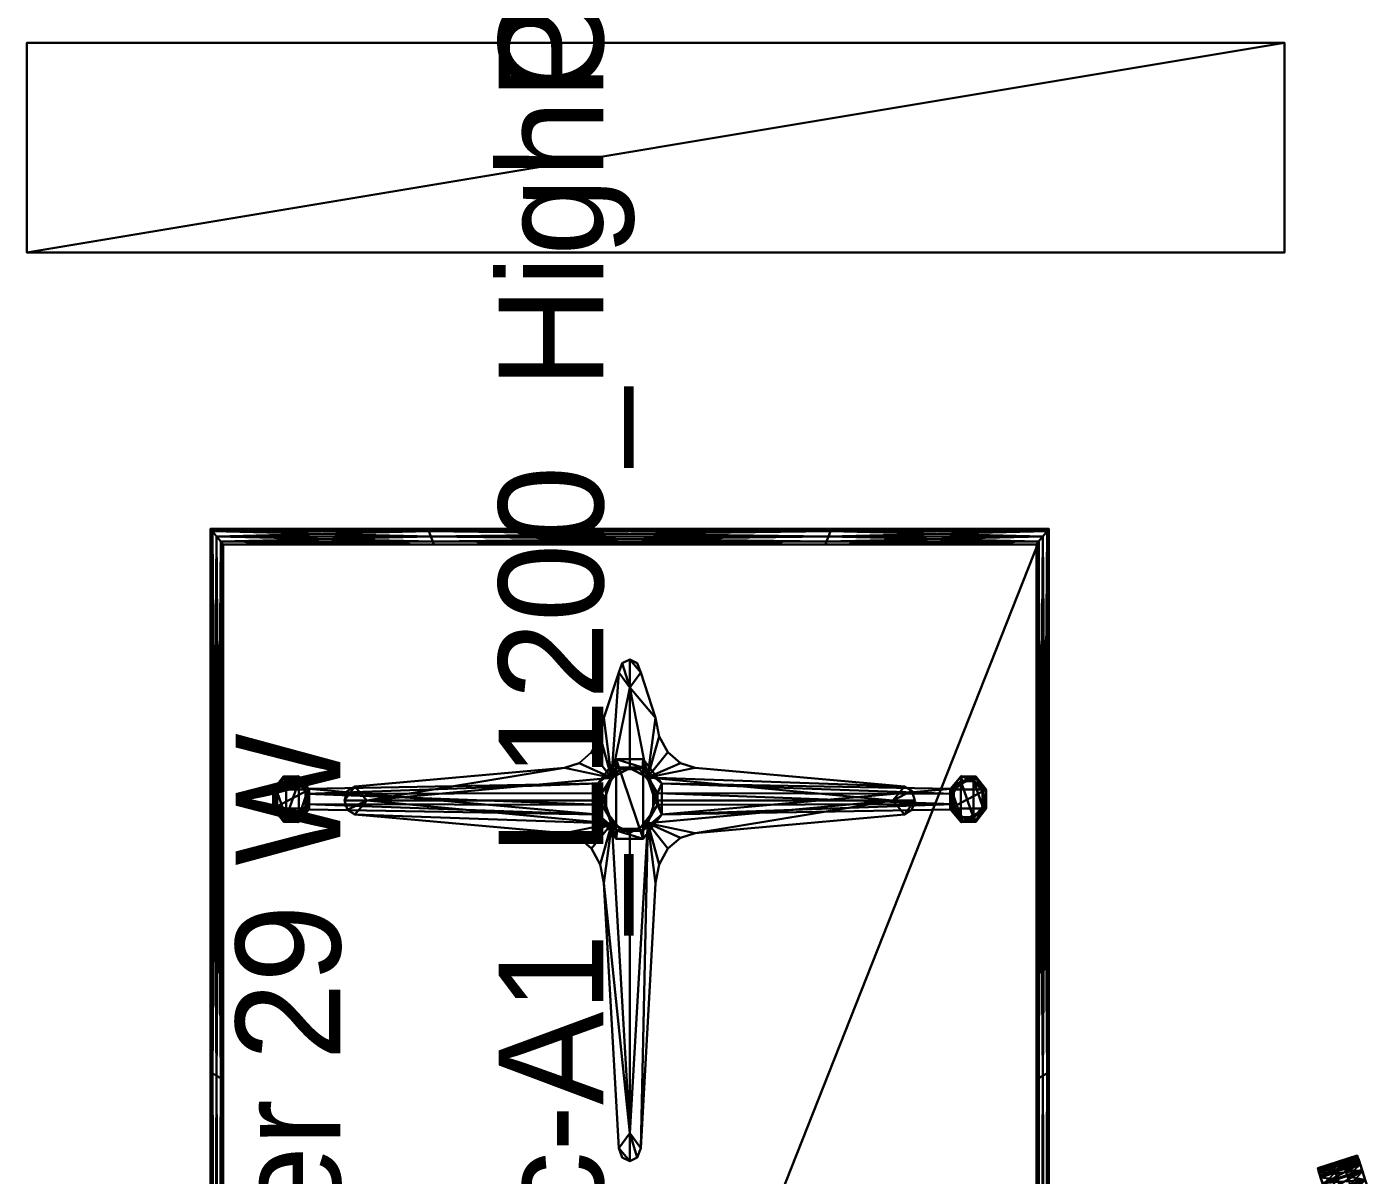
# Model space of a CAD drawing. Extents: x -15.3 to 44, y -4.2 to 20.6.
# Drawn here: x 30.268 to 31.552, y 10.49 to 11.585 of the extents above; entities that cross this region are included whole.
import ezdxf

# ---------------------------------------------------------------- set-up
doc = ezdxf.new("R2010")
doc.units = 0
doc.header["$MEASUREMENT"] = 0
for name, color, linetype in [('rexp_3D-Objekte', 7, 'Continuous'), ('rexp_Leuchten', 7, 'Continuous'), ('rexp_Leuchten_3d', 7, 'Continuous'), ('rexp_Leuchten_Besch', 7, 'Continuous')]:
    doc.layers.add(name, color=color, linetype=linetype)
doc.layers.get('rexp_Leuchten').off()

# ---------------------------------------------------------------- blocks, each defined once
blk = doc.blocks.new('rexp_lib_72')
at = {"layer": 'rexp_Leuchten_Besch', "flags": 8}
blk.add_attdef('Label', (0.05, 0.05), '', height=0.1, dxfattribs=at)
blk = doc.blocks.new('rexp_lib_69')
at = {"layer": 'rexp_Leuchten_Besch', "flags": 8}
blk.add_attdef('Label', (0.05, 0.05), '', height=0.1, dxfattribs=at)

msp = doc.modelspace()

# ---------------------------------------------------------------- block references
at = {"layer": 'rexp_Leuchten'}
ref = msp.add_blockref('rexp_lib_72', (30.8678, 11.47, 2.83), dxfattribs=dict(at, rotation=89.99999999999999))
ref.add_attrib('Label', 'Cubic-A1_L1200_HighPower 29 W', (30.8178, 11.52, 2.83), dxfattribs={"layer": 'rexp_Leuchten_Besch', "height": 0.1, "rotation": 90})
ref = msp.add_blockref('rexp_lib_72', (30.8678, 10.12, 2.83), dxfattribs=dict(at, rotation=89.99999999999999))
ref.add_attrib('Label', 'Cubic-A1_L1200_HighPower 29 W', (30.8178, 10.17, 2.83), dxfattribs={"layer": 'rexp_Leuchten_Besch', "height": 0.1, "rotation": 90})
ref = msp.add_blockref('rexp_lib_69', (30.617, 8.1853, 2.83), dxfattribs=dict(at, rotation=89.99999999999999))
ref.add_attrib('Label', 'Cubic-A1_L1200_Micro_MediumPower 29 W', (30.567, 8.2353, 2.83), dxfattribs={"layer": 'rexp_Leuchten_Besch', "height": 0.1, "rotation": 90})

# ---------------------------------------------------------------- meshes
at = {"layer": 'rexp_3D-Objekte', "color": 250, "true_color": 0x2b2b2b}
mesh = msp.add_polyface(dxfattribs=at)
corners = [(31.2372, 11.099, 0.6899), (31.0309, 11.094, 0.6904), (31.2332, 11.094, 0.6904), (31.0328, 11.099, 0.6899), (31.2412, 11.104, 0.696), (31.0347, 11.104, 0.696), (31.243, 11.1063, 0.7054), (31.0356, 11.1063, 0.7054), (31.2412, 11.104, 0.7149), (31.0347, 11.104, 0.7149), (31.2372, 11.099, 0.721), (31.0328, 11.099, 0.721), (31.2332, 11.094, 0.7204), (31.0309, 11.094, 0.7204), (31.2311, 11.0912, 0.7115), (31.0299, 11.0912, 0.7115), (31.2311, 11.0912, 0.6993), (31.0299, 11.0912, 0.6993), (30.6551, 11.094, 0.6904), (30.6532, 11.099, 0.6899), (30.6513, 11.104, 0.696), (30.6504, 11.1063, 0.7054), (30.6513, 11.104, 0.7149), (30.6532, 11.099, 0.721), (30.6551, 11.094, 0.7204), (30.6562, 11.0912, 0.7115), (30.6562, 11.0912, 0.6993), (30.4528, 11.094, 0.6904), (30.4488, 11.099, 0.6899), (30.4448, 11.104, 0.696), (30.443, 11.1063, 0.7054), (30.4448, 11.104, 0.7149), (30.4488, 11.099, 0.721), (30.4528, 11.094, 0.7204), (30.4549, 11.0912, 0.7115), (30.4549, 11.0912, 0.6993)]
mesh.append_faces([[corners[k] for k in face] for face in [(19, 18, 28, 19), (20, 19, 29, 20), (21, 20, 30, 21), (22, 21, 31, 22), (23, 22, 32, 23), (24, 23, 33, 24), (25, 24, 34, 25), (26, 25, 35, 26), (18, 26, 27, 18), (19, 1, 18, 19), (3, 1, 19, 3), (20, 3, 19, 20), (5, 3, 20, 5), (21, 5, 20, 21), (7, 5, 21, 7), (22, 7, 21, 22), (9, 7, 22, 9), (23, 9, 22, 23), (11, 9, 23, 11), (24, 11, 23, 24), (13, 11, 24, 13), (25, 13, 24, 25), (15, 13, 25, 15), (26, 15, 25, 26), (17, 15, 26, 17), (18, 17, 26, 18), (1, 17, 18, 1), (3, 2, 1, 3), (5, 0, 3, 5), (7, 4, 5, 7), (9, 6, 7, 9), (11, 8, 9, 11), (13, 10, 11, 13), (15, 12, 13, 15), (17, 14, 15, 17), (1, 16, 17, 1)]], dxfattribs={"vtx0": -1, "vtx1": -1, "vtx2": -1, "vtx3": -1, "color": 250})
mesh.append_faces([[corners[k] for k in face] for face in [(3, 1, 0, 3), (5, 3, 4, 5), (7, 5, 6, 7), (9, 7, 8, 9), (11, 9, 10, 11), (13, 11, 12, 13), (15, 13, 14, 15), (17, 15, 16, 17), (1, 17, 2, 1), (19, 18, 3, 19), (20, 19, 5, 20), (21, 20, 7, 21), (22, 21, 9, 22), (23, 22, 11, 23), (24, 23, 13, 24), (25, 24, 15, 25), (26, 25, 17, 26), (18, 26, 1, 18), (28, 18, 27, 28), (29, 19, 28, 29), (30, 20, 29, 30), (31, 21, 30, 31), (32, 22, 31, 32), (33, 23, 32, 33), (34, 24, 33, 34), (35, 25, 34, 35), (27, 26, 35, 27)]], dxfattribs={"vtx0": -1, "vtx1": -1, "vtx3": -1, "color": 250})
mesh.append_faces([[corners[k] for k in face] for face in [(3, 18, 1, 3), (5, 19, 3, 5), (7, 20, 5, 7), (9, 21, 7, 9), (11, 22, 9, 11), (13, 23, 11, 13), (15, 24, 13, 15), (17, 25, 15, 17), (1, 26, 17, 1), (19, 27, 18, 19), (20, 28, 19, 20), (21, 29, 20, 21), (22, 30, 21, 22), (23, 31, 22, 23), (24, 32, 23, 24), (25, 33, 24, 25), (26, 34, 25, 26), (18, 35, 26, 18)]], dxfattribs={"vtx0": -1, "vtx2": -1, "vtx3": -1, "color": 250})
mesh.append_faces([[corners[k] for k in face] for face in [(0, 1, 2, 0), (4, 3, 0, 4), (6, 5, 4, 6), (8, 7, 6, 8), (10, 9, 8, 10), (12, 11, 10, 12), (14, 13, 12, 14), (16, 15, 14, 16), (2, 17, 16, 2)]], dxfattribs={"vtx0": -1, "vtx3": -1, "color": 250})
mesh.append_faces([[corners[k] for k in face] for face in [(0, 2, 3, 0), (4, 0, 5, 4), (6, 4, 7, 6), (8, 6, 9, 8), (10, 8, 11, 10), (12, 10, 13, 12), (14, 12, 15, 14), (16, 14, 17, 16), (2, 16, 1, 2)]], dxfattribs={"vtx1": -1, "vtx2": -1, "vtx3": -1, "color": 250})
mesh.append_faces([[corners[k] for k in face] for face in [(28, 27, 19, 28), (29, 28, 20, 29), (30, 29, 21, 30), (31, 30, 22, 31), (32, 31, 23, 32), (33, 32, 24, 33), (34, 33, 25, 34), (35, 34, 26, 35), (27, 35, 18, 27)]], dxfattribs={"vtx1": -1, "vtx3": -1, "color": 250})
mesh = msp.add_polyface(dxfattribs=at)
corners = [(30.4488, 11.099, 0.6899), (30.4528, 10.5819, 0.6904), (30.4528, 11.094, 0.6904), (30.4488, 10.5843, 0.6899), (30.4448, 11.104, 0.696), (30.4448, 10.5867, 0.696), (30.443, 11.1063, 0.7054), (30.443, 10.5878, 0.7054), (30.4448, 11.104, 0.7149), (30.4448, 10.5867, 0.7149), (30.4488, 11.099, 0.721), (30.4488, 10.5843, 0.721), (30.4528, 11.094, 0.7204), (30.4528, 10.5819, 0.7204), (30.4549, 11.0912, 0.7115), (30.4549, 10.5805, 0.7115), (30.4549, 11.0912, 0.6993), (30.4549, 10.5805, 0.6993), (30.4528, 9.6308, 0.6904), (30.4488, 9.6284, 0.6899), (30.4448, 9.6259, 0.696), (30.443, 9.6248, 0.7054), (30.4448, 9.6259, 0.7149), (30.4488, 9.6284, 0.721), (30.4528, 9.6308, 0.7204), (30.4549, 9.6321, 0.7115), (30.4549, 9.6321, 0.6993), (30.4528, 9.1187, 0.6904), (30.4488, 9.1136, 0.6899), (30.4448, 9.1086, 0.696), (30.443, 9.1063, 0.7054), (30.4448, 9.1086, 0.7149), (30.4488, 9.1136, 0.721), (30.4528, 9.1187, 0.7204), (30.4549, 9.1214, 0.7115), (30.4549, 9.1214, 0.6993)]
mesh.append_faces([[corners[k] for k in face] for face in [(19, 18, 28, 19), (20, 19, 29, 20), (21, 20, 30, 21), (22, 21, 31, 22), (23, 22, 32, 23), (24, 23, 33, 24), (25, 24, 34, 25), (26, 25, 35, 26), (18, 26, 27, 18), (19, 1, 18, 19), (3, 1, 19, 3), (20, 3, 19, 20), (5, 3, 20, 5), (21, 5, 20, 21), (7, 5, 21, 7), (22, 7, 21, 22), (9, 7, 22, 9), (23, 9, 22, 23), (11, 9, 23, 11), (24, 11, 23, 24), (13, 11, 24, 13), (25, 13, 24, 25), (15, 13, 25, 15), (26, 15, 25, 26), (17, 15, 26, 17), (18, 17, 26, 18), (1, 17, 18, 1), (3, 2, 1, 3), (5, 0, 3, 5), (7, 4, 5, 7), (9, 6, 7, 9), (11, 8, 9, 11), (13, 10, 11, 13), (15, 12, 13, 15), (17, 14, 15, 17), (1, 16, 17, 1)]], dxfattribs={"vtx0": -1, "vtx1": -1, "vtx2": -1, "vtx3": -1, "color": 250})
mesh.append_faces([[corners[k] for k in face] for face in [(3, 1, 0, 3), (5, 3, 4, 5), (7, 5, 6, 7), (9, 7, 8, 9), (11, 9, 10, 11), (13, 11, 12, 13), (15, 13, 14, 15), (17, 15, 16, 17), (1, 17, 2, 1), (19, 18, 3, 19), (20, 19, 5, 20), (21, 20, 7, 21), (22, 21, 9, 22), (23, 22, 11, 23), (24, 23, 13, 24), (25, 24, 15, 25), (26, 25, 17, 26), (18, 26, 1, 18), (28, 18, 27, 28), (29, 19, 28, 29), (30, 20, 29, 30), (31, 21, 30, 31), (32, 22, 31, 32), (33, 23, 32, 33), (34, 24, 33, 34), (35, 25, 34, 35), (27, 26, 35, 27)]], dxfattribs={"vtx0": -1, "vtx1": -1, "vtx3": -1, "color": 250})
mesh.append_faces([[corners[k] for k in face] for face in [(3, 18, 1, 3), (5, 19, 3, 5), (7, 20, 5, 7), (9, 21, 7, 9), (11, 22, 9, 11), (13, 23, 11, 13), (15, 24, 13, 15), (17, 25, 15, 17), (1, 26, 17, 1), (19, 27, 18, 19), (20, 28, 19, 20), (21, 29, 20, 21), (22, 30, 21, 22), (23, 31, 22, 23), (24, 32, 23, 24), (25, 33, 24, 25), (26, 34, 25, 26), (18, 35, 26, 18)]], dxfattribs={"vtx0": -1, "vtx2": -1, "vtx3": -1, "color": 250})
mesh.append_faces([[corners[k] for k in face] for face in [(0, 1, 2, 0), (4, 3, 0, 4), (6, 5, 4, 6), (8, 7, 6, 8), (10, 9, 8, 10), (12, 11, 10, 12), (14, 13, 12, 14), (16, 15, 14, 16), (2, 17, 16, 2)]], dxfattribs={"vtx0": -1, "vtx3": -1, "color": 250})
mesh.append_faces([[corners[k] for k in face] for face in [(0, 2, 3, 0), (4, 0, 5, 4), (6, 4, 7, 6), (8, 6, 9, 8), (10, 8, 11, 10), (12, 10, 13, 12), (14, 12, 15, 14), (16, 14, 17, 16), (2, 16, 1, 2)]], dxfattribs={"vtx1": -1, "vtx2": -1, "vtx3": -1, "color": 250})
mesh.append_faces([[corners[k] for k in face] for face in [(28, 27, 19, 28), (29, 28, 20, 29), (30, 29, 21, 30), (31, 30, 22, 31), (32, 31, 23, 32), (33, 32, 24, 33), (34, 33, 25, 34), (35, 34, 26, 35), (27, 35, 18, 27)]], dxfattribs={"vtx1": -1, "vtx3": -1, "color": 250})
mesh = msp.add_polyface(dxfattribs=at)
corners = [(31.2372, 9.1136, 0.6899), (31.2332, 9.6308, 0.6904), (31.2332, 9.1187, 0.6904), (31.2372, 9.6284, 0.6899), (31.2412, 9.1086, 0.696), (31.2412, 9.6259, 0.696), (31.243, 9.1063, 0.7054), (31.243, 9.6248, 0.7054), (31.2412, 9.1086, 0.7149), (31.2412, 9.6259, 0.7149), (31.2372, 9.1136, 0.721), (31.2372, 9.6284, 0.721), (31.2332, 9.1187, 0.7204), (31.2332, 9.6308, 0.7204), (31.2311, 9.1214, 0.7115), (31.2311, 9.6321, 0.7115), (31.2311, 9.1214, 0.6993), (31.2311, 9.6321, 0.6993), (31.2332, 10.5819, 0.6904), (31.2372, 10.5843, 0.6899), (31.2412, 10.5867, 0.696), (31.243, 10.5878, 0.7054), (31.2412, 10.5867, 0.7149), (31.2372, 10.5843, 0.721), (31.2332, 10.5819, 0.7204), (31.2311, 10.5805, 0.7115), (31.2311, 10.5805, 0.6993), (31.2332, 11.094, 0.6904), (31.2372, 11.099, 0.6899), (31.2412, 11.104, 0.696), (31.243, 11.1063, 0.7054), (31.2412, 11.104, 0.7149), (31.2372, 11.099, 0.721), (31.2332, 11.094, 0.7204), (31.2311, 11.0912, 0.7115), (31.2311, 11.0912, 0.6993)]
mesh.append_faces([[corners[k] for k in face] for face in [(19, 18, 28, 19), (20, 19, 29, 20), (21, 20, 30, 21), (22, 21, 31, 22), (23, 22, 32, 23), (24, 23, 33, 24), (25, 24, 34, 25), (26, 25, 35, 26), (18, 26, 27, 18), (19, 1, 18, 19), (3, 1, 19, 3), (20, 3, 19, 20), (5, 3, 20, 5), (21, 5, 20, 21), (7, 5, 21, 7), (22, 7, 21, 22), (9, 7, 22, 9), (23, 9, 22, 23), (11, 9, 23, 11), (24, 11, 23, 24), (13, 11, 24, 13), (25, 13, 24, 25), (15, 13, 25, 15), (26, 15, 25, 26), (17, 15, 26, 17), (18, 17, 26, 18), (1, 17, 18, 1), (3, 2, 1, 3), (5, 0, 3, 5), (7, 4, 5, 7), (9, 6, 7, 9), (11, 8, 9, 11), (13, 10, 11, 13), (15, 12, 13, 15), (17, 14, 15, 17), (1, 16, 17, 1)]], dxfattribs={"vtx0": -1, "vtx1": -1, "vtx2": -1, "vtx3": -1, "color": 250})
mesh.append_faces([[corners[k] for k in face] for face in [(3, 1, 0, 3), (5, 3, 4, 5), (7, 5, 6, 7), (9, 7, 8, 9), (11, 9, 10, 11), (13, 11, 12, 13), (15, 13, 14, 15), (17, 15, 16, 17), (1, 17, 2, 1), (19, 18, 3, 19), (20, 19, 5, 20), (21, 20, 7, 21), (22, 21, 9, 22), (23, 22, 11, 23), (24, 23, 13, 24), (25, 24, 15, 25), (26, 25, 17, 26), (18, 26, 1, 18), (28, 18, 27, 28), (29, 19, 28, 29), (30, 20, 29, 30), (31, 21, 30, 31), (32, 22, 31, 32), (33, 23, 32, 33), (34, 24, 33, 34), (35, 25, 34, 35), (27, 26, 35, 27)]], dxfattribs={"vtx0": -1, "vtx1": -1, "vtx3": -1, "color": 250})
mesh.append_faces([[corners[k] for k in face] for face in [(3, 18, 1, 3), (5, 19, 3, 5), (7, 20, 5, 7), (9, 21, 7, 9), (11, 22, 9, 11), (13, 23, 11, 13), (15, 24, 13, 15), (17, 25, 15, 17), (1, 26, 17, 1), (19, 27, 18, 19), (20, 28, 19, 20), (21, 29, 20, 21), (22, 30, 21, 22), (23, 31, 22, 23), (24, 32, 23, 24), (25, 33, 24, 25), (26, 34, 25, 26), (18, 35, 26, 18)]], dxfattribs={"vtx0": -1, "vtx2": -1, "vtx3": -1, "color": 250})
mesh.append_faces([[corners[k] for k in face] for face in [(0, 1, 2, 0), (4, 3, 0, 4), (6, 5, 4, 6), (8, 7, 6, 8), (10, 9, 8, 10), (12, 11, 10, 12), (14, 13, 12, 14), (16, 15, 14, 16), (2, 17, 16, 2)]], dxfattribs={"vtx0": -1, "vtx3": -1, "color": 250})
mesh.append_faces([[corners[k] for k in face] for face in [(0, 2, 3, 0), (4, 0, 5, 4), (6, 4, 7, 6), (8, 6, 9, 8), (10, 8, 11, 10), (12, 10, 13, 12), (14, 12, 15, 14), (16, 14, 17, 16), (2, 16, 1, 2)]], dxfattribs={"vtx1": -1, "vtx2": -1, "vtx3": -1, "color": 250})
mesh.append_faces([[corners[k] for k in face] for face in [(28, 27, 19, 28), (29, 28, 20, 29), (30, 29, 21, 30), (31, 30, 22, 31), (32, 31, 23, 32), (33, 32, 24, 33), (34, 33, 25, 34), (35, 34, 26, 35), (27, 35, 18, 27)]], dxfattribs={"vtx1": -1, "vtx3": -1, "color": 250})
at = {"layer": 'rexp_3D-Objekte', "color": 9, "true_color": 0xc5c9c6}
mesh = msp.add_polyface(dxfattribs=at)
corners = [(30.4528, 9.1187, 0.7204), (30.4528, 11.094, 0.6904), (30.4528, 9.1187, 0.6904), (30.4528, 11.094, 0.7204), (31.2333, 11.094, 0.6904), (31.2333, 9.1187, 0.7204), (31.2333, 9.1187, 0.6904), (31.2333, 11.094, 0.7204)]
mesh.append_faces([[corners[k] for k in face] for face in [(0, 1, 2, 0), (4, 5, 6, 4), (3, 4, 1, 3), (6, 0, 2, 6)]], dxfattribs={"vtx0": -1, "vtx3": -1, "color": 9})
mesh.append_faces([[corners[k] for k in face] for face in [(7, 5, 4, 7), (5, 7, 0, 5), (1, 4, 2, 1), (7, 4, 3, 7)]], dxfattribs={"vtx1": -1, "vtx3": -1, "color": 9})
mesh.append_faces([[corners[k] for k in face] for face in [(0, 3, 1, 0), (7, 3, 0, 7), (4, 6, 2, 4), (6, 5, 0, 6)]], dxfattribs={"vtx2": -1, "vtx3": -1, "color": 9})
at = {"layer": 'rexp_3D-Objekte', "color": 250, "true_color": 0x2b2b2b}
mesh = msp.add_polyface(dxfattribs=at)
corners = [(31.1123, 10.8379, 0.6904), (31.1053, 10.8337, 0.6904), (31.1053, 10.8337, 0.6838), (31.1123, 10.8379, 0.6838), (31.1152, 10.847, 0.6904), (31.1152, 10.847, 0.6838), (31.1123, 10.8562, 0.6904), (31.1123, 10.8562, 0.6838), (31.1053, 10.8604, 0.6904), (31.1053, 10.8604, 0.6838), (31.094, 10.847, 0.6838), (30.7807, 10.8782, 0.6904), (30.7947, 10.8827, 0.6904), (30.7947, 10.8827, 0.6838), (30.7807, 10.8782, 0.6838), (30.5807, 10.8604, 0.6904), (30.5807, 10.8604, 0.6838), (30.5737, 10.8562, 0.6904), (30.5737, 10.8562, 0.6838), (30.5709, 10.847, 0.6904), (30.5709, 10.847, 0.6838), (30.5737, 10.8379, 0.6904), (30.5737, 10.8379, 0.6838), (30.5807, 10.8337, 0.6904), (30.5807, 10.8337, 0.6838), (30.9053, 10.8782, 0.6904), (30.9053, 10.8782, 0.6838), (30.8913, 10.8827, 0.6904), (30.8913, 10.8827, 0.6838), (30.8794, 10.8931, 0.6904), (30.8794, 10.8931, 0.6838), (30.8712, 10.9081, 0.6904), (30.8712, 10.9081, 0.6838), (30.8676, 10.9259, 0.6904), (30.8676, 10.9259, 0.6838), (30.8149, 10.9081, 0.6904), (30.8184, 10.9259, 0.6904), (30.8184, 10.9259, 0.6838), (30.8149, 10.9081, 0.6838), (30.8066, 10.8931, 0.6904), (30.8066, 10.8931, 0.6838), (30.592, 10.847, 0.6838), (30.8256, 10.8687, 0.6838), (30.8601, 10.869, 0.6838), (30.843, 10.9548, 0.6838), (30.8536, 10.9691, 0.6838), (30.8325, 10.9691, 0.6838), (30.8502, 10.978, 0.6838), (30.843, 10.9815, 0.6838), (30.8358, 10.978, 0.6838), (30.8325, 10.9691, 0.6904), (30.8358, 10.978, 0.6904), (30.843, 10.9815, 0.6904), (30.8502, 10.978, 0.6904), (30.8536, 10.9691, 0.6904), (30.7947, 10.8114, 0.6904), (30.7807, 10.8159, 0.6904), (30.7807, 10.8159, 0.6838), (30.7947, 10.8114, 0.6838), (30.8066, 10.801, 0.6904), (30.8066, 10.801, 0.6838), (30.8149, 10.786, 0.6904), (30.8149, 10.786, 0.6838), (30.8184, 10.7682, 0.6904), (30.8184, 10.7682, 0.6838), (30.8712, 10.786, 0.6904), (30.8676, 10.7682, 0.6904), (30.8676, 10.7682, 0.6838), (30.8712, 10.786, 0.6838), (30.8794, 10.801, 0.6904), (30.8794, 10.801, 0.6838), (30.8913, 10.8114, 0.6904), (30.8913, 10.8114, 0.6838), (30.9053, 10.8159, 0.6904), (30.9053, 10.8159, 0.6838), (30.8259, 10.8251, 0.6838), (30.8604, 10.8254, 0.6838), (30.8358, 10.5063, 0.6904), (30.8325, 10.5151, 0.6904), (30.8325, 10.5151, 0.6838), (30.8358, 10.5063, 0.6838), (30.843, 10.5027, 0.6904), (30.843, 10.5027, 0.6838), (30.8502, 10.5063, 0.6904), (30.8502, 10.5063, 0.6838), (30.8536, 10.5151, 0.6904), (30.8536, 10.5151, 0.6838), (30.843, 10.5294, 0.6838), (30.8258, 10.8252, 0.6195), (30.843, 10.8162, 0.6421), (30.843, 10.8162, 0.6195), (30.8603, 10.8252, 0.6195), (30.8258, 10.8689, 0.6195), (30.8186, 10.847, 0.6421), (30.8186, 10.847, 0.6195), (30.8603, 10.8689, 0.6195), (30.843, 10.8779, 0.6421), (30.843, 10.8779, 0.6195), (30.8674, 10.847, 0.6421), (30.8674, 10.847, 0.6195)]
mesh.append_faces([[corners[k] for k in face] for face in [(10, 5, 2, 10), (41, 20, 16, 41), (44, 48, 45, 44), (87, 82, 79, 87)]], dxfattribs={"vtx0": -1, "vtx1": -1, "vtx2": -1, "vtx3": -1, "color": 250})
mesh.append_faces([[corners[k] for k in face] for face in [(5, 10, 7, 5), (20, 41, 22, 20), (37, 42, 38, 37), (38, 42, 40, 38), (26, 43, 28, 26), (28, 43, 30, 28), (48, 44, 49, 48), (57, 75, 58, 57), (58, 75, 60, 58), (67, 76, 68, 67), (68, 76, 70, 68), (82, 87, 84, 82)]], dxfattribs={"vtx0": -1, "vtx1": -1, "vtx3": -1, "color": 250})
mesh.append_faces([[corners[k] for k in face] for face in [(42, 14, 13, 42), (41, 16, 14, 41), (14, 42, 41, 14), (43, 34, 32, 43), (44, 45, 34, 44), (34, 43, 44, 34), (75, 64, 62, 75), (76, 74, 72, 76), (10, 2, 74, 10), (74, 76, 10, 74), (87, 79, 64, 87), (64, 75, 87, 64)]], dxfattribs={"vtx0": -1, "vtx2": -1, "vtx3": -1, "color": 250})
mesh.append_faces([[corners[k] for k in face] for face in [(9, 7, 10, 9), (24, 22, 41, 24), (13, 40, 42, 13), (32, 30, 43, 32), (26, 9, 43, 26), (10, 43, 9, 10), (37, 46, 42, 37), (44, 42, 46, 44), (46, 49, 44, 46), (62, 60, 75, 62), (57, 24, 75, 57), (41, 75, 24, 41), (72, 70, 76, 72), (86, 84, 87, 86), (67, 86, 76, 67), (87, 76, 86, 87)]], dxfattribs={"vtx1": -1, "vtx2": -1, "vtx3": -1, "color": 250})
mesh.append_faces([[corners[k] for k in face] for face in [(3, 2, 5, 3), (18, 16, 20, 18), (47, 45, 48, 47), (80, 79, 82, 80)]], dxfattribs={"vtx1": -1, "vtx3": -1, "color": 250})
mesh.append_faces([[corners[k] for k in face] for face in [(0, 1, 2, 0), (2, 3, 0, 2), (4, 0, 3, 4), (3, 5, 4, 3), (6, 4, 5, 6), (5, 7, 6, 5), (8, 6, 7, 8), (7, 9, 8, 7), (11, 12, 13, 11), (13, 14, 11, 13), (15, 11, 14, 15), (14, 16, 15, 14), (17, 15, 16, 17), (16, 18, 17, 16), (19, 17, 18, 19), (18, 20, 19, 18), (21, 19, 20, 21), (20, 22, 21, 20), (23, 21, 22, 23), (22, 24, 23, 22), (25, 8, 9, 25), (9, 26, 25, 9), (27, 25, 26, 27), (26, 28, 27, 26), (29, 27, 28, 29), (28, 30, 29, 28), (31, 29, 30, 31), (30, 32, 31, 30), (33, 31, 32, 33), (32, 34, 33, 32), (35, 36, 37, 35), (37, 38, 35, 37), (39, 35, 38, 39), (38, 40, 39, 38), (12, 39, 40, 12), (40, 13, 12, 40), (36, 50, 46, 36), (46, 37, 36, 46), (50, 51, 49, 50), (49, 46, 50, 49), (51, 52, 48, 51), (48, 49, 51, 48), (52, 53, 47, 52), (47, 48, 52, 47), (53, 54, 45, 53), (45, 47, 53, 45), (54, 33, 34, 54), (34, 45, 54, 34), (55, 56, 57, 55), (57, 58, 55, 57), (59, 55, 58, 59), (58, 60, 59, 58), (61, 59, 60, 61), (60, 62, 61, 60), (63, 61, 62, 63), (62, 64, 63, 62), (65, 66, 67, 65), (67, 68, 65, 67), (69, 65, 68, 69), (68, 70, 69, 68), (71, 69, 70, 71), (70, 72, 71, 70), (73, 71, 72, 73), (72, 74, 73, 72), (56, 23, 24, 56), (24, 57, 56, 24), (1, 73, 74, 1), (74, 2, 1, 74), (77, 78, 79, 77), (79, 80, 77, 79), (81, 77, 80, 81), (80, 82, 81, 80), (83, 81, 82, 83), (82, 84, 83, 82), (85, 83, 84, 85), (84, 86, 85, 84), (78, 63, 64, 78), (64, 79, 78, 64), (66, 85, 86, 66), (86, 67, 66, 86)]], dxfattribs={"vtx2": -1, "vtx3": -1, "color": 250})
mesh.append_faces([[corners[k] for k in face] for face in [(75, 88, 89, 75), (89, 88, 90, 89), (76, 89, 91, 76), (91, 89, 90, 91), (42, 92, 93, 42), (93, 92, 94, 93), (75, 93, 88, 75), (88, 93, 94, 88), (43, 95, 96, 43), (96, 95, 97, 96), (42, 96, 92, 42), (92, 96, 97, 92), (43, 98, 95, 43), (95, 98, 99, 95), (76, 91, 98, 76), (98, 91, 99, 98), (75, 89, 87, 75), (89, 76, 87, 89), (42, 93, 41, 42), (93, 75, 41, 93), (98, 43, 10, 98), (76, 98, 10, 76), (96, 42, 44, 96), (43, 96, 44, 43)]], dxfattribs={"vtx3": -1, "color": 250})
at = {"layer": 'rexp_3D-Objekte', "color": 254, "true_color": 0xe6e6e6}
mesh = msp.add_polyface(dxfattribs=at)
corners = [(31.1589, 10.8314, 0.038), (31.1491, 10.8385, 0.005), (31.1594, 10.8264, 0.005), (31.1513, 10.8434, 0.038), (31.1709, 10.8303, 0.038), (31.1733, 10.8268, 0.005), (31.1798, 10.8407, 0.038), (31.1831, 10.8395, 0.005), (31.1798, 10.856, 0.038), (31.1831, 10.8572, 0.005), (31.1733, 10.8699, 0.005), (31.1709, 10.8664, 0.038), (31.1594, 10.8703, 0.005), (31.1589, 10.8653, 0.038), (31.1491, 10.8582, 0.005), (31.1513, 10.8533, 0.038), (30.5369, 10.8385, 0.005), (30.5272, 10.8314, 0.038), (30.5267, 10.8264, 0.005), (30.5347, 10.8434, 0.038), (30.5151, 10.8303, 0.038), (30.5127, 10.8268, 0.005), (30.5062, 10.8407, 0.038), (30.5029, 10.8395, 0.005), (30.5062, 10.856, 0.038), (30.5029, 10.8572, 0.005), (30.5127, 10.8699, 0.005), (30.5151, 10.8664, 0.038), (30.5267, 10.8703, 0.005), (30.5272, 10.8653, 0.038), (30.5369, 10.8582, 0.005), (30.5347, 10.8533, 0.038), (30.8735, 10.8335, 0.035), (30.8735, 10.8632, 0.035), (30.8125, 10.8335, 0.035), (30.8125, 10.8632, 0.035), (30.8165, 10.8539, 0.1051), (30.8165, 10.8428, 0.1051), (30.8695, 10.8539, 0.1051), (30.8695, 10.8428, 0.1051), (31.1715, 10.8655, 0.005), (31.1603, 10.8655, 0.005), (31.1524, 10.8554, 0.005), (30.5257, 10.8655, 0.005), (30.5145, 10.8655, 0.005), (30.5336, 10.8554, 0.005), (31.1795, 10.8554, 0.005), (31.1795, 10.8413, 0.005), (31.1715, 10.8312, 0.005), (31.1603, 10.8312, 0.005), (31.1524, 10.8413, 0.005), (30.5336, 10.8413, 0.005), (30.5257, 10.8312, 0.005), (30.5145, 10.8312, 0.005), (30.5066, 10.8413, 0.005), (30.5066, 10.8554, 0.005), (30.8309, 10.8786, 0.1051), (30.8302, 10.8864, 0.035), (30.8558, 10.8864, 0.035), (30.8551, 10.8786, 0.1051), (30.8309, 10.8181, 0.1051), (30.8302, 10.8103, 0.035), (30.8558, 10.8103, 0.035), (30.8551, 10.8181, 0.1051), (30.8337, 10.8769, 0.1051), (30.8203, 10.8603, 0.1051), (30.8657, 10.8603, 0.1051), (30.8523, 10.8769, 0.1051), (30.8523, 10.8198, 0.1051), (30.8655, 10.8365, 0.1051), (30.8655, 10.8484, 0.1051), (30.8337, 10.8198, 0.1051), (30.8205, 10.8365, 0.1051), (30.8205, 10.8484, 0.1051)]
mesh.append_faces([[corners[k] for k in face] for face in [(10, 40, 12, 10), (41, 12, 40, 41), (12, 41, 14, 12), (42, 14, 41, 42), (28, 43, 26, 28), (44, 26, 43, 44), (30, 45, 28, 30), (43, 28, 45, 43), (9, 46, 10, 9), (40, 10, 46, 40), (7, 47, 9, 7), (46, 9, 47, 46), (5, 48, 7, 5), (47, 7, 48, 47), (2, 49, 5, 2), (48, 5, 49, 48), (1, 50, 2, 1), (49, 2, 50, 49), (14, 42, 1, 14), (50, 1, 42, 50), (16, 51, 30, 16), (45, 30, 51, 45), (18, 52, 16, 18), (51, 16, 52, 51), (21, 53, 18, 21), (52, 18, 53, 52), (23, 54, 21, 23), (53, 21, 54, 53), (25, 55, 23, 25), (54, 23, 55, 54), (26, 44, 25, 26), (55, 25, 44, 55), (17, 29, 20, 17), (27, 20, 29, 27), (29, 17, 31, 29), (38, 70, 39, 38)]], dxfattribs={"vtx0": -1, "vtx1": -1, "vtx3": -1, "color": 254})
mesh.append_faces([[corners[k] for k in face] for face in [(73, 36, 37, 73)]], dxfattribs={"vtx0": -1, "vtx2": -1, "vtx3": -1, "color": 254})
mesh.append_faces([[corners[k] for k in face] for face in [(23, 24, 25, 23), (30, 34, 16, 30), (60, 62, 63, 60), (37, 31, 19, 37), (3, 38, 39, 3), (64, 56, 65, 64), (68, 63, 69, 68), (39, 70, 69, 39), (60, 71, 72, 60), (73, 37, 72, 73)]], dxfattribs={"vtx0": -1, "vtx3": -1, "color": 254})
mesh.append_faces([[corners[k] for k in face] for face in [(32, 62, 58, 32), (62, 61, 57, 62), (57, 58, 62, 57), (35, 57, 61, 35), (4, 6, 11, 4), (0, 4, 13, 0), (11, 13, 4, 11), (13, 15, 0, 13), (27, 24, 20, 27), (64, 67, 56, 64), (59, 56, 67, 59), (60, 63, 71, 60), (68, 71, 63, 68)]], dxfattribs={"vtx1": -1, "vtx2": -1, "vtx3": -1, "color": 254})
mesh.append_faces([[corners[k] for k in face] for face in [(8, 6, 9, 8), (7, 9, 6, 7), (58, 57, 59, 58), (56, 59, 57, 56), (36, 31, 37, 36), (15, 38, 3, 15), (8, 11, 6, 8), (3, 0, 15, 3), (22, 20, 24, 22), (19, 31, 17, 19), (66, 59, 67, 66)]], dxfattribs={"vtx1": -1, "vtx3": -1, "color": 254})
mesh.append_faces([[corners[k] for k in face] for face in [(23, 22, 24, 23), (14, 1, 32, 14), (32, 33, 14, 32), (30, 35, 34, 30), (60, 61, 62, 60), (58, 33, 32, 58), (61, 34, 35, 61), (38, 66, 70, 38), (73, 65, 36, 73)]], dxfattribs={"vtx2": -1, "vtx3": -1, "color": 254})
mesh.append_faces([[corners[k] for k in face] for face in [(0, 1, 2, 0), (3, 1, 0, 3), (4, 2, 5, 4), (0, 2, 4, 0), (6, 5, 7, 6), (4, 5, 6, 4), (8, 10, 11, 8), (9, 10, 8, 9), (11, 12, 13, 11), (10, 12, 11, 10), (13, 14, 15, 13), (12, 14, 13, 12), (16, 17, 18, 16), (16, 19, 17, 16), (18, 20, 21, 18), (18, 17, 20, 18), (21, 22, 23, 21), (21, 20, 22, 21), (26, 24, 27, 26), (26, 25, 24, 26), (28, 27, 29, 28), (28, 26, 27, 28), (30, 29, 31, 30), (30, 28, 29, 30), (35, 31, 36, 35), (30, 31, 35, 30), (34, 19, 16, 34), (37, 19, 34, 37), (15, 33, 38, 15), (14, 33, 15, 14), (3, 32, 1, 3), (39, 32, 3, 39), (35, 56, 57, 35), (36, 56, 35, 36), (33, 59, 38, 33), (58, 59, 33, 58), (60, 34, 61, 60), (60, 37, 34, 60), (63, 32, 39, 63), (63, 62, 32, 63)]], dxfattribs={"vtx3": -1, "color": 254})
at = {"layer": 'rexp_3D-Objekte', "color": 7}
mesh = msp.add_polyface(dxfattribs=at)
corners = [(30.5144, 10.8655, 0.005), (30.5271, 10.87), (30.513, 10.87), (30.5256, 10.8655, 0.005), (30.5065, 10.8554, 0.005), (30.5029, 10.8573), (30.5065, 10.8413, 0.005), (30.5029, 10.8394), (30.5144, 10.8312, 0.005), (30.513, 10.8267), (30.5256, 10.8312, 0.005), (30.5271, 10.8267), (30.5372, 10.8394), (30.5336, 10.8413, 0.005), (30.5336, 10.8554, 0.005), (30.5372, 10.8573)]
mesh.append_faces([[corners[k] for k in face] for face in [(0, 1, 2, 0), (4, 2, 5, 4), (6, 5, 7, 6), (8, 7, 9, 8), (10, 9, 11, 10), (10, 12, 13, 10), (14, 12, 15, 14), (3, 15, 1, 3)]], dxfattribs={"vtx0": -1, "vtx3": -1, "color": 7})
mesh.append_faces([[corners[k] for k in face] for face in [(9, 7, 12, 9), (15, 12, 7, 15), (7, 5, 15, 7), (1, 15, 5, 1)]], dxfattribs={"vtx1": -1, "vtx2": -1, "vtx3": -1, "color": 7})
mesh.append_faces([[corners[k] for k in face] for face in [(3, 1, 0, 3), (0, 2, 4, 0), (4, 5, 6, 4), (6, 7, 8, 6), (8, 9, 10, 8), (11, 12, 10, 11), (13, 12, 14, 13), (14, 15, 3, 14)]], dxfattribs={"vtx1": -1, "vtx3": -1, "color": 7})
mesh.append_faces([[corners[k] for k in face] for face in [(12, 11, 9, 12), (5, 2, 1, 5)]], dxfattribs={"vtx2": -1, "vtx3": -1, "color": 7})
at = {"layer": 'rexp_3D-Objekte', "color": 250, "true_color": 0x2b2b2b}
mesh = msp.add_polyface(dxfattribs=at)
corners = [(30.8655, 10.8602, 0.6195), (30.8655, 10.8365, 0.6195), (30.8655, 10.8365, 0.1001), (30.8655, 10.8602, 0.1001), (30.8523, 10.8198, 0.6195), (30.8523, 10.8198, 0.1001), (30.8337, 10.8198, 0.6195), (30.8337, 10.8198, 0.1001), (30.8205, 10.8365, 0.6195), (30.8205, 10.8365, 0.1001), (30.8205, 10.8602, 0.6195), (30.8205, 10.8602, 0.1001), (30.8337, 10.8769, 0.6195), (30.8337, 10.8769, 0.1001), (30.8523, 10.8769, 0.6195), (30.8523, 10.8769, 0.1001)]
mesh.append_faces([[corners[k] for k in face] for face in [(0, 1, 2, 0), (2, 3, 0, 2), (1, 4, 5, 1), (5, 2, 1, 5), (4, 6, 7, 4), (7, 5, 4, 7), (6, 8, 9, 6), (9, 7, 6, 9), (8, 10, 11, 8), (11, 9, 8, 11), (10, 12, 13, 10), (13, 11, 10, 13), (12, 14, 15, 12), (15, 13, 12, 15), (14, 0, 3, 14), (3, 15, 14, 3)]], dxfattribs={"vtx2": -1, "vtx3": -1, "color": 250})
at = {"layer": 'rexp_3D-Objekte', "color": 7}
mesh = msp.add_polyface(dxfattribs=at)
corners = [(31.1716, 10.8312, 0.005), (31.1589, 10.8267), (31.1731, 10.8267), (31.1604, 10.8312, 0.005), (31.1795, 10.8413, 0.005), (31.1831, 10.8394), (31.1795, 10.8554, 0.005), (31.1831, 10.8573), (31.1716, 10.8655, 0.005), (31.1731, 10.87), (31.1604, 10.8655, 0.005), (31.1589, 10.87), (31.1489, 10.8573), (31.1525, 10.8554, 0.005), (31.1525, 10.8413, 0.005), (31.1489, 10.8394)]
mesh.append_faces([[corners[k] for k in face] for face in [(0, 1, 2, 0), (4, 2, 5, 4), (6, 5, 7, 6), (8, 7, 9, 8), (10, 9, 11, 10), (10, 12, 13, 10), (14, 12, 15, 14), (3, 15, 1, 3)]], dxfattribs={"vtx0": -1, "vtx3": -1, "color": 7})
mesh.append_faces([[corners[k] for k in face] for face in [(9, 7, 12, 9), (15, 12, 7, 15), (7, 5, 15, 7), (1, 15, 5, 1)]], dxfattribs={"vtx1": -1, "vtx2": -1, "vtx3": -1, "color": 7})
mesh.append_faces([[corners[k] for k in face] for face in [(3, 1, 0, 3), (0, 2, 4, 0), (4, 5, 6, 4), (6, 7, 8, 6), (8, 9, 10, 8), (11, 12, 10, 11), (13, 12, 14, 13), (14, 15, 3, 14)]], dxfattribs={"vtx1": -1, "vtx3": -1, "color": 7})
mesh.append_faces([[corners[k] for k in face] for face in [(12, 11, 9, 12), (5, 2, 1, 5)]], dxfattribs={"vtx2": -1, "vtx3": -1, "color": 7})
mesh = msp.add_polyface(dxfattribs=at)
corners = [(31.5213, 10.4774, 0.0217), (31.5275, 10.4584, 0.03), (31.528, 10.4568, 0.0217), (31.526, 10.4628, 0.037), (31.5239, 10.4695, 0.0417), (31.5213, 10.4774, 0.0433), (31.5187, 10.4853, 0.0417), (31.5166, 10.492, 0.037), (31.5151, 10.4964, 0.03), (31.5146, 10.498, 0.0217), (31.5151, 10.4964, 0.0134), (31.5166, 10.492, 0.0063), (31.5187, 10.4853, 0.0016), (31.5213, 10.4774), (31.5239, 10.4695, 0.0016), (31.526, 10.4628, 0.0063), (31.5275, 10.4584, 0.0134), (31.5132, 10.4537, 0.03), (31.5137, 10.4522, 0.0217), (31.5118, 10.4582, 0.037), (31.5096, 10.4649, 0.0417), (31.507, 10.4728, 0.0433), (31.5045, 10.4807, 0.0417), (31.5023, 10.4873, 0.037), (31.5008, 10.4918, 0.03), (31.5003, 10.4934, 0.0217), (31.5008, 10.4918, 0.0134), (31.5023, 10.4873, 0.0063), (31.5045, 10.4807, 0.0016), (31.507, 10.4728), (31.5096, 10.4649, 0.0016), (31.5118, 10.4582, 0.0063), (31.5132, 10.4537, 0.0134), (31.507, 10.4728, 0.0217), (31.5448, 10.485, 0.0217), (31.551, 10.466, 0.03), (31.5515, 10.4644, 0.0217), (31.5495, 10.4705, 0.037), (31.5473, 10.4771, 0.0417), (31.5448, 10.485, 0.0433), (31.5422, 10.4929, 0.0417), (31.54, 10.4996, 0.037), (31.5386, 10.5041, 0.03), (31.5381, 10.5056, 0.0217), (31.5386, 10.5041, 0.0134), (31.54, 10.4996, 0.0063), (31.5422, 10.4929, 0.0016), (31.5448, 10.485), (31.5473, 10.4771, 0.0016), (31.5495, 10.4705, 0.0063), (31.551, 10.466, 0.0134), (31.5367, 10.4614, 0.03), (31.5372, 10.4598, 0.0217), (31.5352, 10.4658, 0.037), (31.5331, 10.4725, 0.0417), (31.5305, 10.4804, 0.0433), (31.5279, 10.4883, 0.0417), (31.5258, 10.495, 0.037), (31.5243, 10.4994, 0.03), (31.5238, 10.501, 0.0217), (31.5243, 10.4994, 0.0134), (31.5258, 10.495, 0.0063), (31.5279, 10.4883, 0.0016), (31.5305, 10.4804), (31.5331, 10.4725, 0.0016), (31.5352, 10.4658, 0.0063), (31.5367, 10.4614, 0.0134), (31.5305, 10.4804, 0.0217), (31.5001, 10.4941, 0.0217), (31.5007, 10.4924, 0.0304), (31.5379, 10.5063, 0.0217), (31.5021, 10.4878, 0.0375), (31.5384, 10.5046, 0.0304), (31.5043, 10.4811, 0.0423), (31.5399, 10.5001, 0.0375), (31.507, 10.4728, 0.044), (31.5421, 10.4933, 0.0423), (31.5097, 10.4645, 0.0423), (31.5448, 10.485, 0.044), (31.5119, 10.4577, 0.0375), (31.5475, 10.4768, 0.0423), (31.5134, 10.4532, 0.0304), (31.5497, 10.47, 0.0375), (31.514, 10.4515, 0.0217), (31.5511, 10.4654, 0.0304), (31.5517, 10.4637, 0.0217), (31.5146, 10.4496, 0.0217), (31.5523, 10.4618, 0.0217), (31.5328, 10.4575, 0.0312), (31.5501, 10.4686, 0.0389), (31.538, 10.4647, 0.0389), (31.5377, 10.4617, 0.0348), (31.5477, 10.476, 0.0441), (31.5382, 10.4681, 0.041), (31.51, 10.4637, 0.0441), (31.5227, 10.4679, 0.0441), (31.5228, 10.4693, 0.0444), (31.5448, 10.485, 0.0461), (31.5041, 10.4818, 0.0441), (31.507, 10.4728, 0.0461), (31.5418, 10.4941, 0.0441), (31.5017, 10.4892, 0.0389), (31.5394, 10.5014, 0.0389), (31.5001, 10.4941, 0.0312), (31.5378, 10.5064, 0.0312), (31.4995, 10.496, 0.0217), (31.5372, 10.5082, 0.0217), (31.5517, 10.4637, 0.0312), (31.514, 10.4514, 0.0312), (31.5124, 10.4564, 0.0389), (31.5328, 10.4575, 0.0312), (31.5265, 10.458, 0.0348), (31.535, 10.4719, 0.0441), (31.5245, 10.4603, 0.0389), (31.5223, 10.4629, 0.041), (31.5277, 10.4735, 0.0449), (31.5341, 10.473, 0.0444), (31.5303, 10.4655, 0.0474), (31.5265, 10.458, 0.0474), (31.5328, 10.4575, 0.0474), (31.5277, 10.4735, 0.0474), (31.5228, 10.4693, 0.0474), (31.5341, 10.473, 0.0474), (31.5377, 10.4617, 0.0474), (31.5223, 10.4629, 0.0474), (31.5382, 10.4681, 0.0474)]
mesh.append_faces([[corners[k] for k in face] for face in [(87, 88, 86, 87), (84, 107, 85, 84), (82, 89, 84, 82), (115, 99, 96, 115), (124, 113, 118, 124), (102, 72, 104, 102), (100, 74, 102, 100), (97, 76, 100, 97), (92, 78, 97, 92), (89, 80, 92, 89)]], dxfattribs={"vtx0": -1, "vtx1": -1, "vtx3": -1, "color": 7})
mesh.append_faces([[corners[k] for k in face] for face in [(0, 1, 2, 0), (0, 3, 1, 0), (0, 4, 3, 0), (0, 5, 4, 0), (0, 6, 5, 0), (0, 7, 6, 0), (0, 8, 7, 0), (0, 9, 8, 0), (0, 10, 9, 0), (0, 11, 10, 0), (0, 12, 11, 0), (0, 13, 12, 0), (0, 14, 13, 0), (0, 15, 14, 0), (0, 16, 15, 0), (0, 2, 16, 0), (33, 18, 17, 33), (33, 17, 19, 33), (33, 19, 20, 33), (33, 20, 21, 33), (33, 21, 22, 33), (33, 22, 23, 33), (33, 23, 24, 33), (33, 24, 25, 33), (33, 25, 26, 33), (33, 26, 27, 33), (33, 27, 28, 33), (33, 28, 29, 33), (33, 29, 30, 33), (33, 30, 31, 33), (33, 31, 32, 33), (33, 32, 18, 33), (34, 35, 36, 34), (34, 37, 35, 34), (34, 38, 37, 34), (34, 39, 38, 34), (34, 40, 39, 34), (34, 41, 40, 34), (34, 42, 41, 34), (34, 43, 42, 34), (34, 44, 43, 34), (34, 45, 44, 34), (34, 46, 45, 34), (34, 47, 46, 34), (34, 48, 47, 34), (34, 49, 48, 34), (34, 50, 49, 34), (34, 36, 50, 34), (67, 52, 51, 67), (67, 51, 53, 67), (67, 53, 54, 67), (67, 54, 55, 67), (67, 55, 56, 67), (67, 56, 57, 67), (67, 57, 58, 67), (67, 58, 59, 67), (67, 59, 60, 67), (67, 60, 61, 67), (67, 61, 62, 67), (67, 62, 63, 67), (67, 63, 64, 67), (67, 64, 65, 67), (67, 65, 66, 67), (67, 66, 52, 67), (92, 93, 90, 92), (104, 72, 70, 104), (102, 74, 72, 102), (100, 76, 74, 100), (97, 78, 76, 97), (92, 80, 78, 92), (89, 82, 80, 89), (103, 68, 69, 103), (101, 69, 71, 101), (98, 71, 73, 98), (99, 73, 75, 99), (94, 75, 77, 94), (109, 77, 79, 109), (97, 115, 116, 97), (117, 118, 119, 117), (117, 120, 121, 117), (117, 122, 120, 117), (91, 107, 89, 91), (96, 99, 94, 96), (84, 89, 107, 84), (81, 108, 109, 81), (111, 109, 108, 111), (114, 94, 109, 114), (116, 92, 97, 116), (117, 123, 125, 117), (117, 119, 123, 117), (117, 125, 122, 117), (117, 124, 118, 117), (117, 121, 124, 117), (112, 122, 125, 112)]], dxfattribs={"vtx0": -1, "vtx2": -1, "vtx3": -1, "color": 7})
mesh.append_faces([[corners[k] for k in face] for face in [(2, 17, 18, 2), (1, 19, 17, 1), (3, 20, 19, 3), (4, 21, 20, 4), (5, 22, 21, 5), (6, 23, 22, 6), (7, 24, 23, 7), (8, 25, 24, 8), (9, 26, 25, 9), (10, 27, 26, 10), (11, 28, 27, 11), (12, 29, 28, 12), (13, 30, 29, 13), (14, 31, 30, 14), (15, 32, 31, 15), (16, 18, 32, 16), (36, 51, 52, 36), (35, 53, 51, 35), (37, 54, 53, 37), (38, 55, 54, 38), (39, 56, 55, 39), (40, 57, 56, 40), (42, 59, 58, 42), (43, 60, 59, 43), (45, 62, 61, 45), (46, 63, 62, 46), (47, 64, 63, 47), (48, 65, 64, 48), (49, 66, 65, 49), (50, 52, 66, 50), (85, 86, 83, 85), (97, 98, 99, 97), (100, 101, 98, 100), (102, 103, 101, 102), (104, 105, 103, 104), (106, 68, 105, 106), (88, 110, 108, 88), (123, 110, 91, 123), (120, 116, 115, 120), (85, 107, 87, 85), (104, 70, 106, 104), (90, 125, 123, 90)]], dxfattribs={"vtx0": -1, "vtx3": -1, "color": 7})
mesh.append_faces([[corners[k] for k in face] for face in [(81, 83, 108, 81), (79, 81, 109, 79), (97, 99, 115, 97), (101, 103, 69, 101), (98, 101, 71, 98), (99, 98, 73, 99), (94, 99, 75, 94), (109, 94, 77, 109)]], dxfattribs={"vtx1": -1, "vtx2": -1, "vtx3": -1, "color": 7})
mesh.append_faces([[corners[k] for k in face] for face in [(68, 69, 70, 68), (69, 71, 72, 69), (71, 73, 74, 71), (73, 75, 76, 73), (75, 77, 78, 75), (77, 79, 80, 77), (79, 81, 82, 79), (81, 83, 84, 81), (110, 107, 91, 110), (113, 109, 111, 113), (95, 94, 114, 95), (112, 92, 116, 112), (93, 125, 90, 93), (116, 122, 112, 116), (111, 118, 113, 111)]], dxfattribs={"vtx1": -1, "vtx3": -1, "color": 7})
mesh.append_faces([[corners[k] for k in face] for face in [(2, 1, 17, 2), (1, 3, 19, 1), (3, 4, 20, 3), (4, 5, 21, 4), (5, 6, 22, 5), (6, 7, 23, 6), (7, 8, 24, 7), (8, 9, 25, 8), (9, 10, 26, 9), (10, 11, 27, 10), (11, 12, 28, 11), (12, 13, 29, 12), (13, 14, 30, 13), (14, 15, 31, 14), (15, 16, 32, 15), (16, 2, 18, 16), (36, 35, 51, 36), (35, 37, 53, 35), (37, 38, 54, 37), (38, 39, 55, 38), (39, 40, 56, 39), (40, 41, 57, 40), (42, 43, 59, 42), (43, 44, 60, 43), (45, 46, 62, 45), (46, 47, 63, 46), (47, 48, 64, 47), (48, 49, 65, 48), (49, 50, 66, 49), (50, 36, 52, 50), (89, 90, 91, 89), (94, 95, 96, 94), (90, 89, 92, 90), (108, 110, 111, 108), (92, 112, 93, 92), (109, 113, 114, 109), (88, 108, 86, 88), (88, 107, 110, 88), (111, 110, 119, 111), (95, 114, 124, 95), (115, 96, 121, 115), (125, 93, 112, 125), (124, 114, 113, 124), (69, 72, 70, 69), (71, 74, 72, 71), (73, 76, 74, 73), (75, 78, 76, 75), (77, 80, 78, 77), (79, 82, 80, 79), (81, 84, 82, 81), (83, 85, 84, 83), (85, 87, 86, 85), (87, 107, 88, 87), (97, 100, 98, 97), (100, 102, 101, 100), (102, 104, 103, 102), (104, 106, 105, 104), (106, 70, 68, 106), (83, 86, 108, 83), (103, 105, 68, 103), (119, 118, 111, 119), (124, 121, 95, 124), (121, 120, 115, 121), (123, 119, 110, 123), (120, 122, 116, 120)]], dxfattribs={"vtx2": -1, "vtx3": -1, "color": 7})
mesh.append_faces([[corners[k] for k in face] for face in [(41, 58, 57, 41), (41, 42, 58, 41), (44, 61, 60, 44), (44, 45, 61, 44), (123, 91, 90, 123), (121, 96, 95, 121)]], dxfattribs={"vtx3": -1, "color": 7})
at = {"layer": 'rexp_Leuchten_3d', "color": 9, "true_color": 0xcacaca}
mesh = msp.add_polyface(dxfattribs=at)
corners = [(31.4678, 11.57, 2.775), (31.4678, 11.37, 2.775), (30.2678, 11.37, 2.775), (30.2678, 11.57, 2.775), (31.4678, 11.57, 2.83), (30.2678, 11.57, 2.83), (30.2678, 11.37, 2.83), (31.4678, 11.37, 2.83)]
mesh.append_faces([[corners[k] for k in face] for face in [(0, 2, 3, 0)]], dxfattribs={"vtx0": -1, "vtx3": -1, "color": 9})
mesh.append_faces([[corners[k] for k in face] for face in [(0, 1, 2, 0)]], dxfattribs={"vtx2": -1, "vtx3": -1, "color": 9})
at = {"layer": 'rexp_Leuchten_3d', "color": 253, "true_color": 0xa8a8a8}
mesh = msp.add_polyface(dxfattribs=at)
corners = [(31.4678, 11.57, 2.775), (31.4678, 11.37, 2.775), (30.2678, 11.37, 2.775), (30.2678, 11.57, 2.775), (31.4678, 11.57, 2.83), (30.2678, 11.57, 2.83), (30.2678, 11.37, 2.83), (31.4678, 11.37, 2.83)]
mesh.append_faces([[corners[k] for k in face] for face in [(0, 5, 4, 0), (3, 6, 5, 3), (2, 7, 6, 2), (1, 4, 7, 1)]], dxfattribs={"vtx0": -1, "vtx3": -1, "color": 253})
mesh.append_faces([[corners[k] for k in face] for face in [(7, 4, 6, 7)]], dxfattribs={"vtx1": -1, "vtx3": -1, "color": 253})
mesh.append_faces([[corners[k] for k in face] for face in [(4, 5, 6, 4), (0, 3, 5, 0), (3, 2, 6, 3), (2, 1, 7, 2), (1, 0, 4, 1)]], dxfattribs={"vtx2": -1, "vtx3": -1, "color": 253})

doc.saveas('drawing.dxf')
